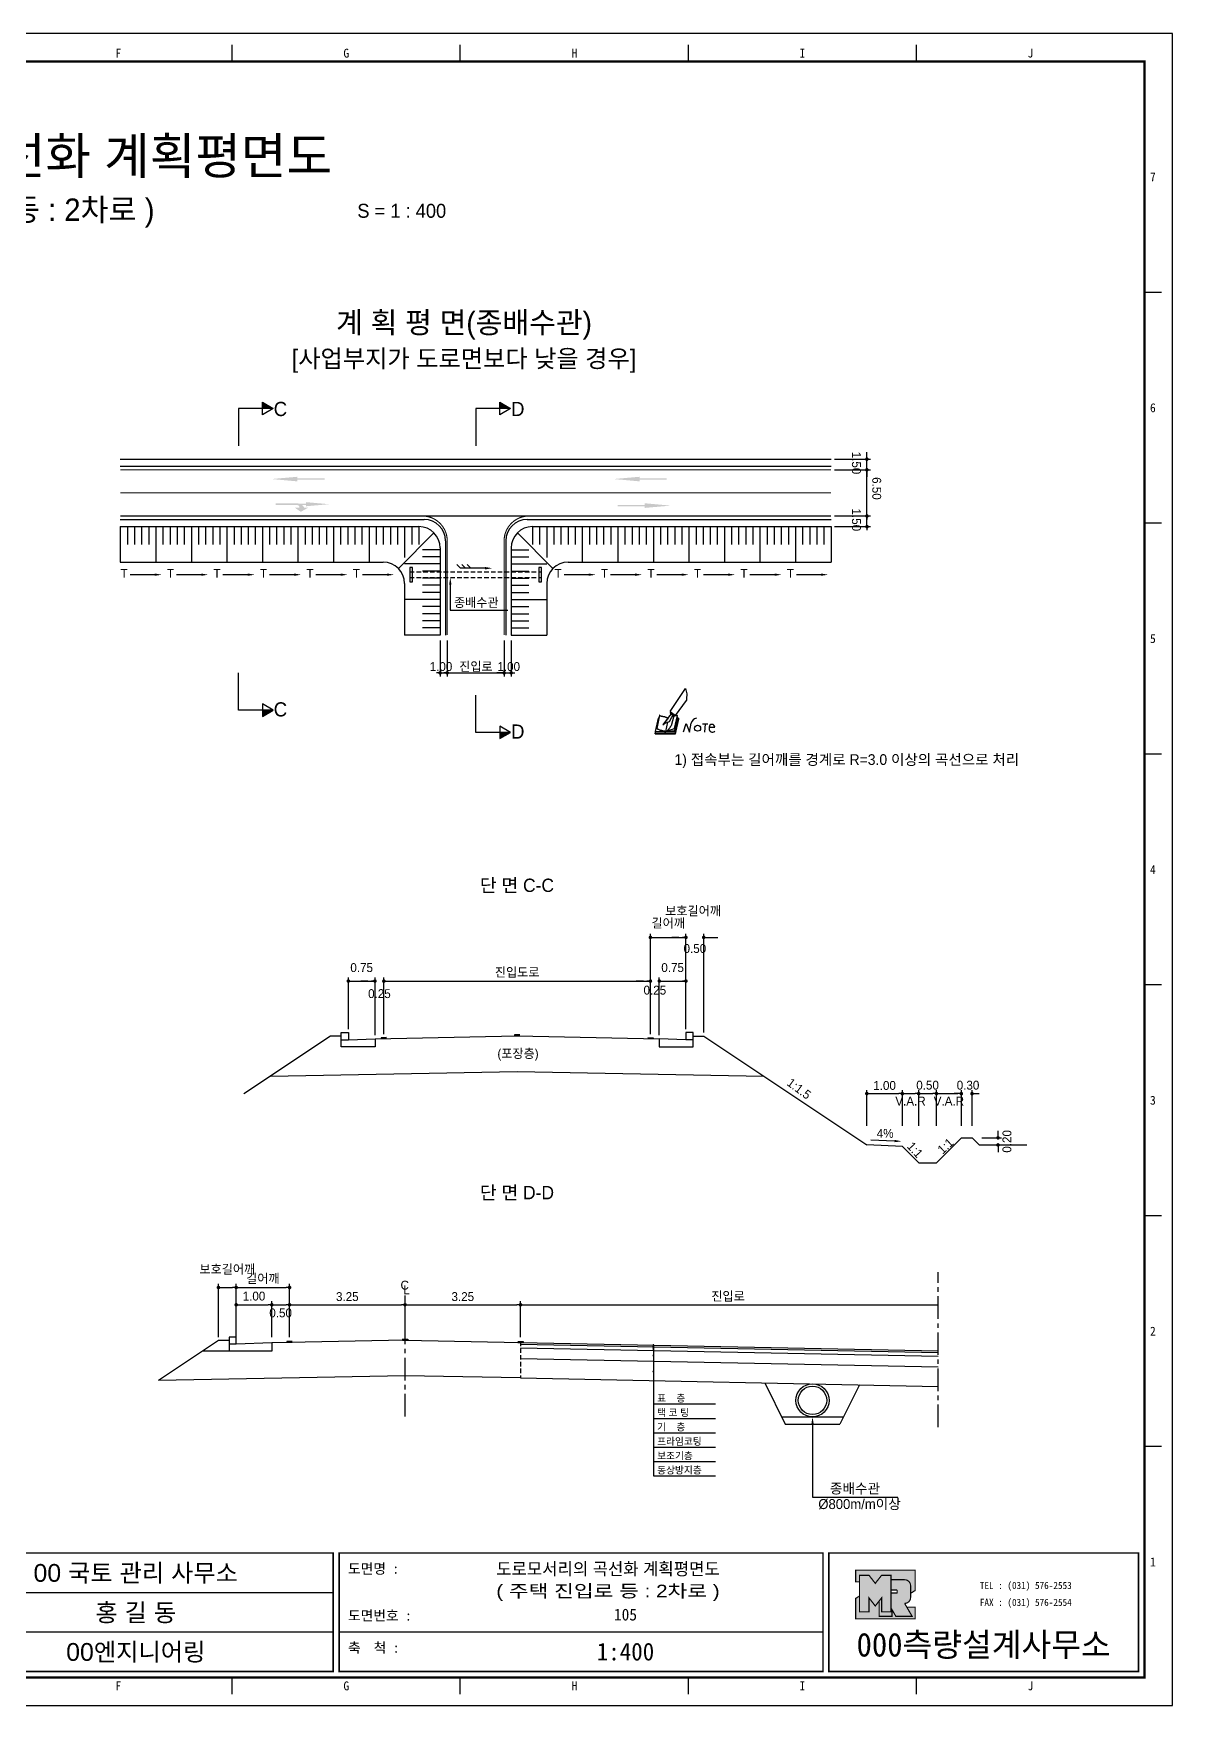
# Model space of a CAD drawing. Header units: millimetres. Extents: x 381 to 713, y 0 to 235.
# Drawn here: x 553.1 to 713.4, y -0.2 to 235.1 of the extents above; entities that cross this region are included whole.
import ezdxf
from ezdxf.enums import TextEntityAlignment as Align

# ---------------------------------------------------------------- set-up
doc = ezdxf.new("R2010")
doc.units = ezdxf.units.MM
doc.linetypes.add('CENTER', pattern=[50.8, 31.75, -6.35, 6.35, -6.35])
doc.linetypes.add('HIDDEN', pattern=[9.525, 6.35, -3.175])
for name, color, linetype in [('CC-GSTR-0004', 4, 'Continuous'), ('CM-LANE-0030', 30, 'Continuous'), ('CZ-DIMT-0002', 7, 'Continuous'), ('CZ-EXST-0002', 1, 'Continuous'), ('CZ-LIN1-0007', 7, 'Continuous'), ('CZ-LIN2-0003', 3, 'Continuous'), ('CZ-LIN3-0005', 5, 'Continuous'), ('CZ-LINE-0001', 7, 'Continuous'), ('CZ-TEXT-BOX0', 7, 'Continuous'), ('TITLE', 7, 'Continuous')]:
    doc.layers.add(name, color=color, linetype=linetype)
doc.styles.add('견고딕', font='arial.ttf')
doc.styles.add('돋움', font='')
doc.styles.add('돋음체', font='')
doc.styles.get('돋움').set_extended_font_data('Dotum')
doc.styles.get('돋음체').set_extended_font_data('DotumChe')

# ---------------------------------------------------------------- blocks, each defined once
blk = doc.blocks.new('note')
for p, q in [((0.85, 3.5), (3.53, 7.57)), ((3.53, 7.57), (3.8, 6.64)), ((3.8, 6.64), (3.69, 5.72)), ((1, 3.1), (0.75, 2.77)), ((0.85, 3.5), (1.8, 2.79)), ((1, 3.4), (0.85, 3.21)), ((0.85, 3.21), (1.52, 2.71)), ((1.8, 2.79), (3.74, 5.46)), ((3.69, 5.72), (3.74, 5.46)), ((-1.24, 2.36), (-1.77, 0)), ((-1.77, 0), (1.77, 0)), ((-1.77, 0), (-1.77, -0.3)), ((-1.53, 0.52), (-1.55, 0.54)), ((-1.01, 2.9), (-1.53, 0.52)), ((-1.48, 0.48), (-1.53, 0.52)), ((-1.43, 0.44), (-1.48, 0.48)), ((-1.38, 0.41), (-1.43, 0.44)), ((-1.33, 0.4), (-1.38, 0.41)), ((-1.27, 0.37), (-1.33, 0.4)), ((-1.22, 0.35), (-1.27, 0.37)), ((-1.13, 2.36), (-1.24, 2.36)), ((-1.17, 0.33), (-1.22, 0.35)), ((-1.12, 0.32), (-1.17, 0.33)), ((-1.02, 0.25), (-1.12, 0.32)), ((-0.97, 0.22), (-1.02, 0.25)), ((-1, 2.9), (-1.01, 2.9)), ((-0.98, 2.85), (-1, 2.9)), ((-0.95, 2.8), (-0.98, 2.85)), ((-0.93, 0.21), (-0.97, 0.22)), ((-0.9, 2.75), (-0.95, 2.8)), ((-0.88, 0.19), (-0.93, 0.21)), ((-0.85, 2.72), (-0.9, 2.75)), ((-0.8, 0.18), (-0.88, 0.19)), ((-0.79, 2.69), (-0.85, 2.72)), ((-0.75, 0.17), (-0.8, 0.18)), ((-0.74, 2.68), (-0.79, 2.69)), ((-0.7, 0.16), (-0.75, 0.17)), ((-0.69, 2.65), (-0.74, 2.68)), ((-0.64, 0.15), (-0.7, 0.16)), ((-0.64, 2.65), (-0.69, 2.65)), ((-0.59, 2.63), (-0.64, 2.65)), ((-0.58, 0.14), (-0.64, 0.15)), ((-0.54, 2.62), (-0.59, 2.63)), ((-0.53, 0.13), (-0.58, 0.14)), ((-0.48, 2.61), (-0.54, 2.62)), ((-0.48, 0.12), (-0.53, 0.13)), ((-0.43, 2.61), (-0.48, 2.61)), ((-0.43, 0.11), (-0.48, 0.12)), ((0.75, 2.77), (-0.46, 1.16)), ((0.37, 2.24), (-0.46, 1.16)), ((-0.46, 1.16), (-0.08, 1.47)), ((-0.38, 2.59), (-0.43, 2.61)), ((-0.38, 0.08), (-0.43, 0.11)), ((-0.33, 2.59), (-0.38, 2.59)), ((-0.29, 0.06), (-0.38, 0.08)), ((-0.27, 2.58), (-0.33, 2.59)), ((-0.23, 0.05), (-0.29, 0.06)), ((-0.22, 2.57), (-0.27, 2.58)), ((-0.16, 0.04), (-0.23, 0.05)), ((-0.17, 2.56), (-0.22, 2.57)), ((-0.12, 2.55), (-0.17, 2.56)), ((-0.11, 0.03), (-0.16, 0.04)), ((-0.07, 2.53), (-0.12, 2.55)), ((-0.04, 0.02), (-0.11, 0.03)), ((-0.08, 1.47), (0.72, 1.75)), ((-0.01, 2.51), (-0.07, 2.53)), ((-0.05, -0.3), (-0.05, 0)), ((0, 0), (-0.04, 0.02)), ((0.04, 2.5), (-0.01, 2.51)), ((0.37, 1.63), (0, 0)), ((0, 0), (1.6, 0.53)), ((0, 0), (1.65, 0.18)), ((0, 0.01), (0.06, 0.04)), ((0, -0.3), (0, 0)), ((0.09, 2.48), (0.04, 2.5)), ((0.05, -0.3), (0.05, 0)), ((0.06, 0.04), (0.11, 0.07)), ((0.14, 2.48), (0.09, 2.48)), ((0.11, 0.07), (0.16, 0.09)), ((0.2, 2.47), (0.14, 2.48)), ((0.16, 0.09), (0.21, 0.12)), ((0.26, 2.43), (0.18, 2.46)), ((0.21, 0.12), (0.27, 0.14)), ((0.34, 2.4), (0.26, 2.43)), ((0.27, 0.14), (0.36, 0.19)), ((0.45, 2.37), (0.34, 2.4)), ((0.36, 0.19), (0.41, 0.22)), ((0.41, 0.22), (0.46, 0.27)), ((0.46, 0.27), (0.51, 0.3)), ((0.51, 0.3), (0.56, 0.34)), ((0.56, 0.34), (0.6, 0.4)), ((0.6, 0.4), (0.64, 0.45)), ((0.64, 0.45), (0.67, 0.51)), ((0.67, 0.51), (0.74, 0.58)), ((0.72, 1.75), (1.16, 2.53)), ((0.74, 0.58), (0.79, 0.63)), ((0.79, 0.63), (0.83, 0.68)), ((0.83, 0.68), (0.86, 0.73)), ((0.86, 0.73), (0.89, 0.79)), ((0.89, 0.84), (0.92, 0.89)), ((0.89, 0.79), (0.89, 0.84)), ((0.92, 0.89), (0.96, 0.95)), ((0.96, 0.95), (1.01, 0.97)), ((1.47, 2.74), (1.01, 0.97)), ((1.16, 2.53), (1.37, 2.82)), ((2.13, 2.84), (1.44, 2.63)), ((1.52, 2.71), (1.66, 2.9)), ((1.6, 0.53), (2.13, 2.84)), ((1.65, 0.18), (2.19, 2.48)), ((1.77, 0), (2.3, 2.36)), ((1.77, -0.3), (2.3, 2.07)), ((1.77, -0.38), (2.3, 1.99)), ((1.77, -0.44), (2.3, 1.93)), ((1.77, 0), (1.77, -0.3)), ((2.19, 2.48), (2.04, 2.47)), ((2.3, 2.36), (2.16, 2.36)), ((2.3, 2.36), (2.3, 2.07)), ((3.21, -0.08), (3.68, 1.4)), ((3.68, 1.4), (4.26, -0.14)), ((4.26, -0.14), (4.56, 1.44)), ((6.55, 1.34), (7.46, 1.34)), ((7.01, 1.34), (6.87, -0.11)), ((7.71, 0.77), (7.71, 0.55)), ((7.71, 0.77), (8.67, 0.77)), ((-1.77, -0.3), (1.77, -0.3)), ((-1.77, -0.43), (-1.77, -0.3)), ((-1.77, -0.37), (1.77, -0.37)), ((-1.77, -0.43), (1.77, -0.43))]:
    blk.add_line(p, q)
for centre, major_axis, start_param, end_param in [((0.4, 2.31), (0.0702, 0.0702), 3.283946, 6.425539), ((5.68, 1.23), (-0.806, 0.806), -0.591174, 0.597824), ((5.66, 0.58), (-0.378, 0.378), 3.926991, 10.210176), ((8.3, 0.49), (0.422, 0.422), 2.265602, 4.634911), ((8.19, 0.77), (-0.342, 0.342), 3.926991, 7.068583)]:
    blk.add_ellipse(centre, major_axis=major_axis, ratio=1, start_param=start_param, end_param=end_param)
blk = doc.blocks.new('_Dot')
at = {"color": 0, "linetype": 'ByBlock', "lineweight": -2}
blk.add_line((-0.5, 0), (-1, 0), dxfattribs=at)
at = {"color": 0, "linetype": 'ByBlock', "const_width": 0.5}
blk.add_lwpolyline([(-0.25, 0, 1), (0.25, 0, 1)], format="xyb", close=True, dxfattribs=at)

msp = doc.modelspace()

# ---------------------------------------------------------------- hatches: boundary and pattern name
at = {"layer": 'CM-LANE-0030'}
msp.add_hatch(color=256, dxfattribs=at).paths.add_polyline_path([(605.79, 51.24), (605.79, 51.37), (605.03, 51.37), (605.04, 51.24)])
at = {"layer": 'CZ-EXST-0002'}
for points in [[(620.81, 94.06), (620.82, 94.19), (621.57, 94.19), (621.56, 94.06)], [(602.06, 93.68), (602.06, 93.8), (602.81, 93.82), (602.81, 93.69)], [(640.31, 93.68), (640.31, 93.8), (639.56, 93.82), (639.56, 93.69)]]:
    msp.add_hatch(color=256, dxfattribs=at).paths.add_polyline_path(points)
at = {"layer": 'CZ-LIN1-0007'}
for points in [[(590.28, 172.72), (590.28, 172.5), (594.11, 172.5), (594.11, 172.29), (590.28, 172.29), (590.28, 172.07), (586.63, 172.4)], [(638.42, 172.72), (638.42, 172.5), (642.24, 172.5), (642.24, 172.29), (638.42, 172.29), (638.42, 172.07), (634.77, 172.4)], [(590.33, 168.97, -0.267976), (591.23, 168.37), (591.79, 168.37), (590.75, 167.79), (589.92, 168.36), (590.53, 168.37, 0.504994), (590.26, 168.73), (587.21, 168.75), (587.21, 168.99)], [(591.46, 169.15), (591.46, 168.95), (588.03, 168.96), (588.03, 168.76), (591.46, 168.76), (591.46, 168.57), (594.73, 168.86)], [(639.15, 168.99), (639.15, 168.77), (635.33, 168.77), (635.33, 168.56), (639.15, 168.56), (639.15, 168.34), (642.8, 168.66)], [(588.79, 50.91), (588.79, 51.04), (589.54, 51.05), (589.54, 50.93)], [(622.04, 50.91), (622.04, 51.04), (621.29, 51.05), (621.29, 50.93)]]:
    msp.add_hatch(color=256, dxfattribs=at).paths.add_polyline_path(points)
at = {"layer": 'CZ-LINE-0001'}
for points in [[(585.35, 183.2), (585.35, 182.32), (586.87, 182.32)], [(618.74, 183.2), (618.74, 182.32), (620.26, 182.32)], [(586.87, 139.88), (585.35, 139.88), (585.35, 139.01)], [(620.26, 136.76), (618.74, 136.76), (618.74, 135.88)]]:
    msp.add_hatch(color=256, dxfattribs=at).paths.add_polyline_path(points)
at = {"layer": 'TITLE', "ltscale": 150}
h = msp.add_hatch(color=8, dxfattribs=at)
edge = h.paths.add_edge_path()
edge.add_line((677.18, 18.87), (668.8, 18.87))
edge.add_line((668.8, 18.87), (668.8, 17.24))
edge.add_line((668.8, 17.24), (669.36, 17.24))
edge.add_line((669.36, 17.24), (669.36, 18.16))
edge.add_line((669.36, 18.16), (670.69, 18.16))
edge.add_line((670.69, 18.16), (671.57, 17.02))
edge.add_line((671.57, 17.02), (672.46, 18.16))
edge.add_line((672.46, 18.16), (673.79, 18.16))
edge.add_line((673.79, 18.16), (673.79, 17.53))
edge.add_line((673.79, 17.53), (675.7, 17.53))
edge.add_arc((675.7, 16.69), 0.839, 0, 90, ccw=False)
edge.add_line((676.54, 16.69), (676.54, 15.62))
edge.add_line((676.54, 15.62), (677.18, 16.02))
edge.add_line((677.18, 16.02), (677.18, 18.87))
h.paths.add_polyline_path([(672.11, 14.53), (671.57, 13.84), (670.69, 14.98), (670.69, 13.01), (669.36, 13.01), (669.36, 15.24), (668.8, 14.9), (668.8, 12.04), (677.18, 12.04), (677.18, 13.68), (676.01, 13.68), (676.76, 12.38), (674.47, 12.38), (673.92, 13.33), (673.92, 12.38), (672.11, 12.38)])
msp.add_hatch(color=5, dxfattribs=at).paths.add_polyline_path([(673.79, 18.16), (672.46, 18.16), (671.57, 17.02), (670.69, 18.16), (669.36, 18.16), (669.36, 13.01), (670.69, 13.01), (670.69, 14.98), (671.57, 13.84), (672.46, 14.98), (672.46, 13.01), (673.79, 13.01)])
h = msp.add_hatch(color=161, dxfattribs=at)
edge = h.paths.add_edge_path()
edge.add_arc((675.7, 16.69), 0.839, 360, 450)
edge.add_line((675.7, 17.53), (673.79, 17.53))
edge.add_line((673.79, 17.53), (673.79, 16.08))
edge.add_line((673.79, 16.08), (674.57, 16.08))
edge.add_arc((674.57, 15.99), 0.0887, 0, 90, ccw=False)
edge.add_line((674.66, 15.99), (674.66, 15.74))
edge.add_arc((674.57, 15.74), 0.0887, 270, 360, ccw=False)
edge.add_line((674.57, 15.66), (673.79, 15.66))
edge.add_line((673.79, 15.66), (673.79, 13.01))
edge.add_line((673.79, 13.01), (672.46, 13.01))
edge.add_line((672.46, 13.01), (672.46, 14.98))
edge.add_line((672.46, 14.98), (672.11, 14.53))
edge.add_line((672.11, 14.53), (672.11, 12.38))
edge.add_line((672.11, 12.38), (673.92, 12.38))
edge.add_line((673.92, 12.38), (673.92, 13.33))
edge.add_line((673.92, 13.33), (674.47, 12.38))
edge.add_line((674.47, 12.38), (676.76, 12.38))
edge.add_line((676.76, 12.38), (675.7, 14.2))
edge.add_arc((675.7, 15.04), 0.839, 270, 360)
edge.add_line((676.54, 15.04), (676.54, 16.69))

# ---------------------------------------------------------------- linework, layer by layer
at = {"color": 0, "linetype": 'ByBlock', "lineweight": -2}
for p, q in [((670.4, 175.45), (670.4, 175.7)), ((670.4, 173.45), (670.4, 173.2)), ((670.4, 166.95), (670.4, 166.7)), ((670.4, 165.45), (670.4, 165.2)), ((610.1, 145.13), (609.85, 145.13)), ((611.1, 145.13), (610.85, 145.13)), ((619.1, 145.13), (618.85, 145.13)), ((620.6, 145.13), (620.85, 145.13)), ((640.19, 107.91), (640.44, 107.91)), ((644.69, 107.91), (644.44, 107.91)), ((644.69, 107.91), (644.44, 107.91)), ((647.69, 107.91), (647.94, 107.91)), ((597.69, 101.76), (597.94, 101.76)), ((600.94, 101.76), (600.69, 101.76)), ((600.94, 101.76), (600.69, 101.76)), ((602.69, 101.76), (602.94, 101.76)), ((602.69, 101.76), (602.94, 101.76)), ((639.69, 101.76), (639.44, 101.76)), ((639.69, 101.76), (639.44, 101.76)), ((641.44, 101.76), (641.69, 101.76)), ((641.44, 101.76), (641.69, 101.76)), ((644.69, 101.76), (644.44, 101.76)), ((621.91, 56.22), (622.16, 56.22))]:
    msp.add_line(p, q, dxfattribs=at)
at = {"color": 0, "linetype": 'ByBlock', "const_width": 0.25}
for points in [[(670.4, 175.32, 1), (670.4, 175.07, 1)], [(670.4, 173.57, 1), (670.4, 173.82, 1)], [(670.4, 167.07, 1), (670.4, 167.32, 1)], [(670.4, 165.57, 1), (670.4, 165.82, 1)], [(610.22, 145.13, 1), (610.47, 145.13, 1)], [(611.22, 145.13, 1), (611.47, 145.13, 1)], [(619.22, 145.13, 1), (619.47, 145.13, 1)], [(620.47, 145.13, 1), (620.22, 145.13, 1)], [(640.06, 107.91, 1), (639.81, 107.91, 1)], [(644.81, 107.91, 1), (645.06, 107.91, 1)], [(644.81, 107.91, 1), (645.06, 107.91, 1)], [(647.56, 107.91, 1), (647.31, 107.91, 1)], [(597.56, 101.76, 1), (597.31, 101.76, 1)], [(601.06, 101.76, 1), (601.31, 101.76, 1)], [(601.06, 101.76, 1), (601.31, 101.76, 1)], [(602.56, 101.76, 1), (602.31, 101.76, 1)], [(602.56, 101.76, 1), (602.31, 101.76, 1)], [(639.81, 101.76, 1), (640.06, 101.76, 1)], [(639.81, 101.76, 1), (640.06, 101.76, 1)], [(641.31, 101.76, 1), (641.06, 101.76, 1)], [(641.31, 101.76, 1), (641.06, 101.76, 1)], [(644.81, 101.76, 1), (645.06, 101.76, 1)], [(621.79, 56.22, 1), (621.54, 56.22, 1)]]:
    msp.add_lwpolyline(points, format="xyb", close=True, dxfattribs=at)
at = {"layer": 'CC-GSTR-0004'}
for p, q in [((565.35, 166.7), (608.1, 166.7)), ((565.35, 165.7), (607.35, 165.7)), ((607.85, 166.7), (607.85, 166.7)), ((622.6, 166.7), (665.35, 166.7)), ((622.85, 166.7), (622.85, 166.7)), ((623.35, 165.7), (665.35, 165.7)), ((610.35, 162.7), (610.35, 150.45)), ((611.1, 163.7), (611.1, 150.45)), ((619.6, 163.7), (619.6, 150.45)), ((620.35, 162.7), (620.35, 150.45))]:
    msp.add_line(p, q, dxfattribs=at)
for points in [[(565.35, 175.2), (665.35, 175.2)], [(565.35, 174.2), (665.35, 174.2)]]:
    msp.add_lwpolyline(points, dxfattribs=at)
for centre, start, end in [((607.35, 162.7), 360, 90), ((608.1, 163.7), 360, 90), ((622.6, 163.7), 90, 180), ((623.35, 162.7), 90, 180)]:
    msp.add_arc(centre, 3, start, end, dxfattribs=at)
at = {"layer": 'CM-LANE-0030'}
for p, q in [((605.03, 51.37), (605.79, 51.37)), ((605.04, 51.24), (605.79, 51.24)), ((605.79, 51.37), (605.79, 51.24))]:
    msp.add_line(p, q, dxfattribs=at)
at = {"layer": 'CM-LANE-0030', "const_width": 0.15}
msp.add_lwpolyline([(565.35, 170.45), (665.35, 170.45)], dxfattribs=at)
at = {"layer": 'CZ-EXST-0002'}
for p, q in [((566.35, 165.7), (566.35, 163.2)), ((567.35, 165.7), (567.35, 163.2)), ((568.35, 165.7), (568.35, 163.2)), ((569.35, 165.7), (569.35, 163.2)), ((570.35, 165.7), (570.35, 160.7)), ((571.35, 165.7), (571.35, 163.2)), ((572.35, 165.7), (572.35, 163.2)), ((573.35, 165.7), (573.35, 163.2)), ((574.35, 165.7), (574.35, 163.2)), ((575.35, 165.7), (575.35, 160.7)), ((576.35, 165.7), (576.35, 163.2)), ((577.35, 165.7), (577.35, 163.2)), ((578.35, 165.7), (578.35, 163.2)), ((579.35, 165.7), (579.35, 163.2)), ((580.35, 165.7), (580.35, 160.7)), ((581.35, 165.7), (581.35, 163.2)), ((582.35, 165.7), (582.35, 163.2)), ((583.35, 165.7), (583.35, 163.2)), ((584.35, 165.7), (584.35, 163.2)), ((585.35, 165.7), (585.35, 160.7)), ((586.35, 165.7), (586.35, 163.2)), ((587.35, 165.7), (587.35, 163.2)), ((588.35, 165.7), (588.35, 163.2)), ((589.35, 165.7), (589.35, 163.2)), ((590.35, 165.7), (590.35, 160.7)), ((591.35, 165.7), (591.35, 163.2)), ((592.35, 165.7), (592.35, 163.2)), ((593.35, 165.7), (593.35, 163.2)), ((594.35, 165.7), (594.35, 163.2)), ((595.35, 165.7), (595.35, 160.7)), ((596.35, 165.7), (596.35, 163.2)), ((597.35, 165.7), (597.35, 163.2)), ((598.35, 165.7), (598.35, 163.2)), ((599.35, 165.7), (599.35, 163.2)), ((600.35, 165.7), (600.35, 160.7)), ((601.35, 165.7), (601.35, 163.2)), ((602.35, 165.7), (602.35, 163.2)), ((603.35, 165.7), (603.35, 163.2)), ((604.35, 165.7), (604.35, 163.2)), ((609.47, 164.82), (604.47, 159.82)), ((605.35, 165.7), (605.35, 161.38)), ((606.35, 165.7), (606.35, 163.2)), ((607.35, 165.7), (607.35, 163.2)), ((621.23, 164.82), (626.23, 159.82)), ((623.35, 165.7), (623.35, 163.2)), ((624.35, 165.7), (624.35, 163.2)), ((625.35, 165.7), (625.35, 161.38)), ((626.35, 165.7), (626.35, 163.2)), ((627.35, 165.7), (627.35, 163.2)), ((628.35, 165.7), (628.35, 163.2)), ((629.35, 165.7), (629.35, 163.2)), ((630.35, 165.7), (630.35, 160.7)), ((631.35, 165.7), (631.35, 163.2)), ((632.35, 165.7), (632.35, 163.2)), ((633.35, 165.7), (633.35, 163.2)), ((634.35, 165.7), (634.35, 163.2)), ((635.35, 165.7), (635.35, 160.7)), ((636.35, 165.7), (636.35, 163.2)), ((637.35, 165.7), (637.35, 163.2)), ((638.35, 165.7), (638.35, 163.2)), ((639.35, 165.7), (639.35, 163.2)), ((640.35, 165.7), (640.35, 160.7)), ((641.35, 165.7), (641.35, 163.2)), ((642.35, 165.7), (642.35, 163.2)), ((643.35, 165.7), (643.35, 163.2)), ((644.35, 165.7), (644.35, 163.2)), ((645.35, 165.7), (645.35, 160.7)), ((646.35, 165.7), (646.35, 163.2)), ((647.35, 165.7), (647.35, 163.2)), ((648.35, 165.7), (648.35, 163.2)), ((649.35, 165.7), (649.35, 163.2)), ((650.35, 165.7), (650.35, 160.7)), ((651.35, 165.7), (651.35, 163.2)), ((652.35, 165.7), (652.35, 163.2)), ((653.35, 165.7), (653.35, 163.2)), ((654.35, 165.7), (654.35, 163.2)), ((655.35, 165.7), (655.35, 160.7)), ((656.35, 165.7), (656.35, 163.2)), ((657.35, 165.7), (657.35, 163.2)), ((658.35, 165.7), (658.35, 163.2)), ((659.35, 165.7), (659.35, 163.2)), ((660.35, 165.7), (660.35, 160.7)), ((661.35, 165.7), (661.35, 163.2)), ((662.35, 165.7), (662.35, 163.2)), ((663.35, 165.7), (663.35, 163.2)), ((664.35, 165.7), (664.35, 163.2)), ((665.35, 165.7), (665.35, 160.7)), ((610.35, 162.45), (607.85, 162.45)), ((620.35, 162.45), (622.85, 162.45)), ((610.35, 160.45), (605.35, 160.45)), ((610.35, 161.45), (607.85, 161.45)), ((620.35, 161.45), (622.85, 161.45)), ((620.35, 160.45), (625.35, 160.45)), ((628.35, 160.7), (665.35, 160.7)), ((605.35, 157.7), (605.35, 150.45)), ((610.35, 159.45), (607.85, 159.45)), ((610.35, 158.45), (607.85, 158.45)), ((620.35, 159.45), (622.85, 159.45)), ((620.35, 158.45), (622.85, 158.45)), ((625.35, 157.7), (625.35, 150.45)), ((610.35, 155.45), (605.35, 155.45)), ((610.35, 157.45), (607.85, 157.45)), ((610.35, 156.45), (607.85, 156.45)), ((620.35, 157.45), (622.85, 157.45)), ((620.35, 156.45), (622.85, 156.45)), ((620.35, 155.45), (625.35, 155.45)), ((610.35, 154.45), (607.85, 154.45)), ((610.35, 153.45), (607.85, 153.45)), ((620.35, 154.45), (622.85, 154.45)), ((620.35, 153.45), (622.85, 153.45)), ((610.35, 152.45), (607.85, 152.45)), ((610.35, 151.45), (607.85, 151.45)), ((620.35, 152.45), (622.85, 152.45)), ((620.35, 151.45), (622.85, 151.45)), ((610.35, 150.45), (605.35, 150.45)), ((620.35, 150.45), (625.35, 150.45)), ((620.82, 94.19), (620.81, 94.06)), ((621.57, 94.19), (620.82, 94.19)), ((594.94, 94.01), (582.74, 85.88)), ((596.44, 94.01), (594.94, 94.01)), ((602.81, 93.82), (602.06, 93.8)), ((602.06, 93.8), (602.06, 93.68)), ((602.81, 93.69), (602.06, 93.68)), ((621.56, 94.06), (620.81, 94.06)), ((639.56, 93.82), (640.31, 93.8)), ((639.56, 93.69), (640.31, 93.68)), ((640.31, 93.8), (640.31, 93.68)), ((645.94, 94.01), (647.44, 94.01)), ((647.44, 94.01), (655.91, 88.37)), ((579.16, 51.17), (570.73, 45.55)), ((580.66, 49.67), (576.91, 49.67)), ((580.66, 51.17), (579.16, 51.17)), ((581.66, 51.67), (580.66, 51.67)), ((580.66, 51.67), (580.66, 49.67)), ((581.66, 50.67), (580.66, 50.67)), ((586.66, 49.67), (580.66, 49.67)), ((581.66, 50.67), (581.66, 51.67)), ((586.66, 50.87), (581.66, 50.67)), ((605.41, 51.24), (586.66, 50.87)), ((586.66, 50.87), (586.66, 49.67)), ((605.41, 51.24), (621.66, 50.92)), ((605.41, 46.24), (570.73, 45.55)), ((621.66, 45.92), (605.41, 46.24))]:
    msp.add_line(p, q, dxfattribs=at)
for points in [[(565.35, 160.7), (602.35, 160.7)], [(596.44, 93.51), (597.44, 93.51), (601.19, 93.66), (601.19, 92.51), (596.44, 92.51), (596.44, 94.51), (597.44, 94.51), (597.44, 93.51)], [(645.94, 93.51), (644.94, 93.51), (641.19, 93.66), (641.19, 92.51), (645.94, 92.51), (645.94, 94.51), (644.94, 94.51), (644.94, 93.51)], [(601.19, 93.66), (621.19, 94.06), (641.19, 93.66)], [(586.47, 88.37), (621.19, 89.06), (655.91, 88.37)]]:
    msp.add_lwpolyline(points, dxfattribs=at)
for centre, start, end in [((602.35, 157.7), 360, 90), ((628.35, 157.7), 90, 180)]:
    msp.add_arc(centre, 3, start, end, dxfattribs=at)
at = {"layer": 'CZ-LIN1-0007'}
for p, q in [((589.54, 51.05), (588.79, 51.04)), ((588.79, 51.04), (588.79, 50.91)), ((589.54, 50.93), (588.79, 50.91)), ((621.29, 51.05), (622.04, 51.04)), ((621.29, 50.93), (622.04, 50.91)), ((622.04, 51.04), (622.04, 50.91))]:
    msp.add_line(p, q, dxfattribs=at)
at = {"layer": 'CZ-LIN1-0007', "const_width": 0.15}
msp.add_lwpolyline([(565.35, 173.7), (665.35, 173.7)], dxfattribs=at)
for points in [[(565.35, 167.2), (607.85, 167.2, -0.414214), (611.35, 163.7), (611.35, 150.45)], [(619.35, 150.45), (619.35, 163.7, -0.414214), (622.85, 167.2), (665.35, 167.2)]]:
    msp.add_lwpolyline(points, format="xyb", dxfattribs=at)
at = {"layer": 'CZ-LIN1-0007', "linetype": 'HIDDEN', "ltscale": 0.5, "const_width": 0.15}
msp.add_lwpolyline([(607.85, 167.2), (622.85, 167.2)], dxfattribs=at)
at = {"layer": 'CZ-LIN2-0003'}
for p, q in [((655.91, 88.37), (670.38, 78.71)), ((675.38, 78.51), (670.38, 78.71)), ((677.68, 76.21), (675.38, 78.51)), ((683.68, 79.71), (680.18, 76.21)), ((683.68, 79.71), (685.18, 79.71)), ((686.18, 78.71), (685.18, 79.71)), ((686.18, 78.71), (692.9, 78.71)), ((677.68, 76.21), (680.18, 76.21)), ((621.66, 50.92), (680.41, 49.74)), ((621.66, 50.67), (680.41, 49.49)), ((621.66, 50.17), (680.41, 48.99)), ((621.66, 48.67), (680.41, 47.49)), ((621.66, 45.92), (680.41, 44.74))]:
    msp.add_line(p, q, dxfattribs=at)
at = {"layer": 'CZ-LIN3-0005'}
for p, q in [((613.21, 159.85), (612.68, 160.38)), ((613.94, 159.85), (613.41, 160.38)), ((614.67, 159.85), (614.14, 160.38)), ((656.02, 45.23), (658.91, 39.44)), ((669.34, 44.96), (666.57, 39.44)), ((658.41, 40.44), (667.07, 40.44)), ((658.91, 39.44), (666.57, 39.44))]:
    msp.add_line(p, q, dxfattribs=at)
at = {"layer": 'CZ-LIN3-0005', "linetype": 'HIDDEN', "ltscale": 0.1}
for p, q in [((606.08, 159.34), (624.62, 159.34)), ((606.08, 158.54), (624.62, 158.54))]:
    msp.add_line(p, q, dxfattribs=at)
at = {"layer": 'CZ-LIN3-0005'}
for points in [[(606.08, 159.94), (606.08, 157.94), (606.48, 157.94), (606.48, 159.94)], [(624.22, 159.94), (624.22, 157.94), (624.62, 157.94), (624.62, 159.94)]]:
    msp.add_lwpolyline(points, close=True, dxfattribs=at)
msp.add_lwpolyline([(616.68, 159.85), (613.21, 159.85)], dxfattribs=at)
for radius in [2.33, 2]:
    msp.add_circle((662.74, 42.77), radius, dxfattribs=at)
msp.add_solid([(616.68, 160.02), (617.68, 159.85), (616.68, 159.68)], dxfattribs=at)
at = {"layer": 'CZ-LINE-0001'}
for p, q in [((586.87, 182.32), (581.96, 182.32)), ((581.96, 182.32), (581.96, 177.09)), ((585.35, 181.44), (585.35, 183.2)), ((585.35, 183.2), (586.87, 182.32)), ((586.87, 182.32), (585.35, 181.44)), ((620.26, 182.32), (615.35, 182.32)), ((615.35, 182.32), (615.35, 177.09)), ((618.74, 181.44), (618.74, 183.2)), ((618.74, 183.2), (620.26, 182.32)), ((620.26, 182.32), (618.74, 181.44)), ((665.85, 175.2), (670.9, 175.2)), ((670.4, 165.7), (670.4, 176.2)), ((665.85, 173.7), (670.9, 173.7)), ((670.4, 173.2), (670.4, 172.7)), ((665.85, 167.2), (670.9, 167.2)), ((565.35, 165.7), (565.35, 160.7)), ((665.85, 165.7), (670.9, 165.7)), ((610.35, 149.68), (610.35, 144.63)), ((611.35, 149.68), (611.35, 144.63)), ((619.35, 149.68), (619.35, 144.63)), ((620.35, 149.68), (620.35, 144.63)), ((581.96, 139.88), (581.96, 145.12)), ((610.35, 145.13), (620.35, 145.13)), ((618.85, 145.13), (618.35, 145.13)), ((615.35, 136.76), (615.35, 141.99)), ((586.87, 139.88), (581.96, 139.88)), ((586.87, 139.88), (585.35, 140.76)), ((585.35, 140.76), (585.35, 139.01)), ((585.35, 139.01), (586.87, 139.88)), ((620.26, 136.76), (615.35, 136.76)), ((620.26, 136.76), (618.74, 137.64)), ((618.74, 137.64), (618.74, 135.88)), ((618.74, 135.88), (620.26, 136.76)), ((639.94, 102.26), (639.94, 108.41)), ((644.94, 102.26), (644.94, 108.41)), ((644.94, 102.26), (644.94, 108.41)), ((647.44, 94.51), (647.44, 108.41)), ((639.94, 107.91), (644.94, 107.91)), ((643.94, 107.91), (642.94, 107.91)), ((647.44, 107.91), (649.44, 107.91)), ((597.44, 95.01), (597.44, 102.26)), ((597.44, 101.76), (601.19, 101.76)), ((600.19, 101.76), (599.19, 101.76)), ((601.19, 94.16), (601.19, 102.26)), ((601.19, 94.16), (601.19, 102.26)), ((602.44, 94.31), (602.44, 102.26)), ((602.44, 94.31), (602.44, 102.26)), ((602.44, 101.76), (604.44, 101.76)), ((603.44, 101.76), (639.94, 101.76)), ((638.94, 101.76), (637.94, 101.76)), ((639.94, 94.31), (639.94, 102.26)), ((639.94, 94.31), (639.94, 102.26)), ((641.19, 94.16), (641.19, 102.26)), ((641.19, 94.16), (641.19, 102.26)), ((641.19, 101.76), (643.19, 101.76)), ((642.19, 101.76), (644.94, 101.76)), ((644.94, 95.01), (644.94, 102.26)), ((670.38, 81.38), (670.38, 86.43)), ((670.88, 85.93), (674.88, 85.93)), ((675.38, 81.38), (675.38, 86.43)), ((675.38, 81.38), (675.38, 86.43)), ((675.88, 85.93), (677.18, 85.93)), ((677.68, 81.38), (677.68, 86.43)), ((677.68, 81.38), (677.68, 86.43)), ((678.18, 85.93), (679.68, 85.93)), ((680.18, 81.38), (680.18, 86.43)), ((680.18, 81.38), (680.18, 86.43)), ((680.68, 85.93), (683.18, 85.93)), ((683.18, 85.93), (682.68, 85.93)), ((683.68, 81.38), (683.68, 86.43)), ((683.68, 81.38), (683.68, 86.43)), ((685.18, 81.38), (685.18, 86.43)), ((685.68, 85.93), (686.18, 85.93)), ((688.84, 80.21), (688.84, 80.71)), ((674.28, 79.26), (670.93, 79.39)), ((686.54, 79.71), (689.34, 79.71)), ((686.54, 78.71), (689.34, 78.71)), ((688.84, 78.21), (688.84, 77.71)), ((579.16, 51.67), (579.16, 59.15)), ((581.66, 56.72), (581.66, 59.15)), ((581.66, 56.72), (581.66, 59.15)), ((589.17, 56.72), (589.17, 59.15)), ((579.66, 58.65), (581.16, 58.65)), ((581.66, 51.67), (581.66, 56.72)), ((582.16, 58.65), (588.67, 58.65)), ((586.66, 51.67), (586.66, 56.72)), ((586.66, 51.67), (586.66, 56.72)), ((589.17, 51.67), (589.17, 56.72)), ((589.17, 51.67), (589.17, 56.72)), ((605.41, 51.67), (605.41, 56.72)), ((605.41, 51.67), (605.41, 56.72)), ((621.66, 51.67), (621.66, 56.72)), ((621.66, 51.67), (621.66, 56.72)), ((582.16, 56.22), (586.16, 56.22)), ((587.16, 56.22), (588.67, 56.22)), ((589.67, 56.22), (604.91, 56.22)), ((605.91, 56.22), (621.16, 56.22)), ((622.16, 56.22), (680.41, 56.22)), ((640.36, 50.6), (640.36, 32.14)), ((640.36, 42.26), (649.11, 42.26)), ((640.36, 40.24), (649.11, 40.24)), ((640.36, 38.21), (649.11, 38.21)), ((640.36, 36.19), (649.11, 36.19)), ((640.36, 34.16), (649.11, 34.16)), ((640.36, 32.14), (649.11, 32.14))]:
    msp.add_line(p, q, dxfattribs=at)
at = {"layer": 'CZ-LINE-0001', "linetype": 'CENTER', "ltscale": 0.1}
for p, q in [((680.41, 39), (680.41, 60.82)), ((605.41, 40.5), (605.41, 57.51))]:
    msp.add_line(p, q, dxfattribs=at)
at = {"layer": 'CZ-LINE-0001', "linetype": 'HIDDEN', "ltscale": 0.1}
msp.add_line((621.66, 51.04), (621.66, 45.92), dxfattribs=at)
at = {"layer": 'CZ-LINE-0001', "color": 5}
for points in [[(570.19, 158.94), (566.73, 158.94)], [(576.73, 158.94), (573.26, 158.94)], [(583.27, 158.94), (579.8, 158.94)], [(589.8, 158.94), (586.34, 158.94)], [(596.34, 158.94), (592.88, 158.94)], [(602.88, 158.94), (599.41, 158.94)], [(631.25, 158.94), (627.79, 158.94)], [(637.79, 158.94), (634.32, 158.94)], [(644.32, 158.94), (640.86, 158.94)], [(650.86, 158.94), (647.4, 158.94)], [(657.4, 158.94), (653.94, 158.94)], [(663.94, 158.94), (660.47, 158.94)]]:
    msp.add_lwpolyline(points, dxfattribs=at)
at = {"layer": 'CZ-LINE-0001'}
msp.add_lwpolyline([(611.78, 157.54), (611.78, 153.93), (619.89, 153.93)], dxfattribs=at)
at = {"layer": 'CZ-LINE-0001', "extrusion": (0, 0, -1)}
msp.add_lwpolyline([(-662.74, 39.44), (-662.74, 29.16), (-674.74, 29.16)], dxfattribs=at)
at = {"layer": 'CZ-LINE-0001', "linetype": 'ByBlock'}
for centre, start, end in [((640.36, 50.54), 0, 180), ((640.36, 50.54), 0, 180), ((640.36, 50.54), 180, 0), ((640.36, 50.54), 180, 0), ((640.36, 50.34), 0, 180), ((640.36, 50.34), 0, 180), ((640.36, 50.34), 180, 0), ((640.36, 50.34), 180, 0), ((640.36, 50.11), 0, 180), ((640.36, 50.11), 0, 180), ((640.36, 50.11), 180, 0), ((640.36, 50.11), 180, 0), ((640.36, 49.85), 0, 180), ((640.36, 49.85), 0, 180), ((640.36, 49.85), 180, 0), ((640.36, 49.85), 180, 0), ((640.36, 49.06), 0, 180), ((640.36, 49.06), 0, 180), ((640.36, 49.06), 180, 0), ((640.36, 49.06), 180, 0), ((640.36, 46.82), 0, 180), ((640.36, 46.82), 0, 180), ((640.36, 46.82), 180, 0), ((640.36, 46.82), 180, 0)]:
    msp.add_arc(centre, 0.0625, start, end, dxfattribs=at)
at = {"layer": 'CZ-LINE-0001', "color": 5}
for points in [[(570.19, 159.11), (571.19, 158.94), (570.19, 158.78)], [(576.73, 159.11), (577.73, 158.94), (576.73, 158.78)], [(583.27, 159.11), (584.27, 158.94), (583.27, 158.78)], [(589.8, 159.11), (590.8, 158.94), (589.8, 158.78)], [(596.34, 159.11), (597.34, 158.94), (596.34, 158.78)], [(602.88, 159.11), (603.88, 158.94), (602.88, 158.78)], [(631.25, 159.11), (632.25, 158.94), (631.25, 158.78)], [(637.79, 159.11), (638.79, 158.94), (637.79, 158.78)], [(644.32, 159.11), (645.32, 158.94), (644.32, 158.78)], [(650.86, 159.11), (651.86, 158.94), (650.86, 158.78)], [(657.4, 159.11), (658.4, 158.94), (657.4, 158.78)], [(663.94, 159.11), (664.94, 158.94), (663.94, 158.78)]]:
    msp.add_solid(points, dxfattribs=at)
at = {"layer": 'CZ-LINE-0001'}
for points in [[(611.61, 157.54), (611.78, 158.54), (611.95, 157.54)], [(674.29, 79.42), (675.28, 79.22), (674.28, 79.09)]]:
    msp.add_solid(points, dxfattribs=at)
at = {"layer": 'CZ-LINE-0001', "extrusion": (0, 0, -1)}
msp.add_solid([(-662.91, 39.44), (-662.74, 40.44), (-662.58, 39.44)], dxfattribs=at)
at = {"layer": 'TITLE', "color": 7, "linetype": 'Continuous'}
for p, q in [((581.11, 231.13), (581.11, 233.51)), ((613.19, 231.13), (613.19, 233.51)), ((645.28, 231.13), (645.28, 233.51)), ((677.36, 231.13), (677.36, 233.51)), ((711.82, 198.66), (709.44, 198.66)), ((711.82, 166.18), (709.44, 166.18)), ((711.82, 133.7), (709.44, 133.7)), ((711.82, 101.22), (709.44, 101.22)), ((711.82, 68.74), (709.44, 68.74)), ((711.82, 36.26), (709.44, 36.26)), ((581.11, 1.41), (581.11, 3.79)), ((613.19, 1.41), (613.19, 3.79)), ((645.28, 1.41), (645.28, 3.79)), ((677.36, 1.41), (677.36, 3.79))]:
    msp.add_line(p, q, dxfattribs=at)
at = {"layer": 'TITLE', "ltscale": 150}
for p, q in [((527.25, 15.74), (595.31, 15.74)), ((527.25, 10.18), (595.31, 10.18)), ((596.14, 10.18), (664.21, 10.18))]:
    msp.add_line(p, q, dxfattribs=at)
at = {"layer": 'TITLE'}
msp.add_line((709.53, 3.79), (388.22, 3.79), dxfattribs=at)
msp.add_lwpolyline([(380.7, -0.17), (713.4, -0.17), (713.4, 235.09), (380.7, 235.09)], close=True, dxfattribs=at)
at = {"layer": 'TITLE', "linetype": 'Continuous', "const_width": 0.317}
msp.add_lwpolyline([(388.62, 3.79), (388.62, 231.13), (709.44, 231.13), (709.44, 3.79)], close=True, dxfattribs=at)
at = {"layer": 'TITLE', "ltscale": 150}
for points, const_width in [([(595.31, 4.62), (527.25, 4.62), (527.25, 21.3), (595.31, 21.3)], 0.208), ([(596.14, 21.3), (664.21, 21.3), (664.21, 4.62), (596.14, 4.62)], 0.208), ([(708.61, 21.3), (708.61, 4.62), (665.04, 4.62), (665.04, 21.3), (708.61, 21.3)], 0.208), ([(673.79, 18.16), (672.46, 18.16), (671.57, 17.02), (670.69, 18.16), (669.36, 18.16), (669.36, 13.01), (670.69, 13.01), (670.69, 14.98), (671.57, 13.84), (672.46, 14.98), (672.46, 13.01), (673.79, 13.01)], 0.167), ([(672.11, 14.53), (671.57, 13.84), (670.69, 14.98), (670.69, 13.01), (669.36, 13.01), (669.36, 15.24), (668.8, 14.9), (668.8, 12.04), (677.18, 12.04), (677.18, 13.68), (676.01, 13.68), (676.76, 12.38), (674.47, 12.38), (673.92, 13.33), (673.92, 12.38), (672.11, 12.38)], 0.167)]:
    msp.add_lwpolyline(points, close=True, dxfattribs=dict(at, const_width=const_width))
at = {"layer": 'TITLE', "ltscale": 150, "const_width": 0.167}
for points in [[(677.18, 18.87), (668.8, 18.87), (668.8, 17.24), (669.36, 17.24), (669.36, 18.16), (670.69, 18.16), (671.57, 17.02), (672.46, 18.16), (673.79, 18.16), (673.79, 17.53), (675.7, 17.53, -0.414214), (676.54, 16.69), (676.54, 15.62), (677.18, 16.02)], [(676.54, 16.69, 0.414214), (675.7, 17.53), (673.79, 17.53), (673.79, 16.08), (674.57, 16.08, -0.414214), (674.66, 15.99), (674.66, 15.74, -0.414214), (674.57, 15.66), (673.79, 15.66), (673.79, 13.01), (672.46, 13.01), (672.46, 14.98), (672.11, 14.53), (672.11, 12.38), (673.92, 12.38), (673.92, 13.33), (674.47, 12.38), (676.76, 12.38), (675.7, 14.2, 0.414214), (676.54, 15.04)]]:
    msp.add_lwpolyline(points, format="xyb", close=True, dxfattribs=at)

# ---------------------------------------------------------------- block references
at = {"layer": 'CZ-LINE-0001', "xscale": 0.5, "yscale": 0.5, "zscale": 0.5}
for p, rotation in [((670.38, 85.93), 180), ((675.38, 85.93), 180), ((677.68, 85.93), 180), ((680.18, 85.93), 180), ((685.18, 85.93), 180), ((688.84, 79.71), 270), ((688.84, 78.71), 90), ((579.16, 58.65), 180), ((581.66, 58.65), 180), ((581.66, 56.22), 180), ((586.66, 56.22), 180), ((589.17, 56.22), 180), ((605.41, 56.22), 180)]:
    msp.add_blockref('_Dot', p, dxfattribs=dict(at, rotation=rotation))
for p in [(675.38, 85.93), (677.68, 85.93), (680.18, 85.93), (683.68, 85.93), (683.68, 85.93), (581.66, 58.65), (589.17, 58.65), (586.66, 56.22), (589.17, 56.22), (605.41, 56.22), (621.66, 56.22)]:
    msp.add_blockref('_Dot', p, dxfattribs=at)
at = {"layer": 'CZ-TEXT-BOX0', "xscale": 0.8000000000001819, "yscale": 0.7999999999999545, "zscale": 0.8}
msp.add_blockref('note', (642.04, 136.88), dxfattribs=at)

# ---------------------------------------------------------------- texts
at = {"layer": 'CZ-DIMT-0002', "style": '돋움'}
for s, height, p in [('C', 2, (587.88, 182.26)), ('D', 2, (621.27, 182.26)), ('종배수관', 1.25, (615.44, 155.02)), ('C', 2, (587.88, 139.99)), ('D', 2, (621.27, 136.87)), ('C', 1.25, (605.37, 58.98)), ('L', 1.25, (605.64, 58.32)), ('종배수관', 1.406, (668.72, 30.37)), ('Ø800m/m이상', 1.406, (669.36, 28.18))]:
    msp.add_text(s, height=height, dxfattribs=at).set_placement(p, align=Align.MIDDLE_CENTER)
for s, p in [('1.50', (668.29, 176.25)), ('6.50', (671.15, 172.67)), ('1.50', (668.29, 168.25))]:
    msp.add_text(s, height=1.25, rotation=270, dxfattribs=at).set_placement(p)
at = {"layer": 'CZ-DIMT-0002', "color": 5, "style": '돋움'}
for p in [(565.39, 158.51), (571.92, 158.51), (578.46, 158.51), (585, 158.51), (591.54, 158.51), (598.07, 158.51), (626.45, 158.51), (632.98, 158.51), (639.52, 158.51), (646.06, 158.51), (652.6, 158.51), (659.13, 158.51)]:
    msp.add_text('T', height=1.25, dxfattribs=at).set_placement(p)
at = {"layer": 'CZ-DIMT-0002', "style": '돋움'}
for s, height, p in [('1.00', 1.25, (608.88, 145.39)), ('진입로', 1.25, (613.03, 145.39)), ('1.00', 1.25, (618.41, 145.39)), ('(포장층)', 1.25, (618.41, 90.94)), ('표    층', 1, (640.88, 42.57)), ('택 코 팅', 1, (640.88, 40.55)), ('기    층', 1, (640.88, 38.52)), ('프라임코팅', 1, (640.88, 36.5)), ('보조기층', 1, (640.88, 34.47)), ('동상방지층', 1, (640.88, 32.45))]:
    msp.add_text(s, height=height, dxfattribs=at).set_placement(p)
msp.add_text('1) 접속부는 길어깨를 경계로 R=3.0 이상의 곡선으로 처리', height=1.5, dxfattribs=at).set_placement((643.32, 132.93), align=Align.MIDDLE_LEFT)
at = {"layer": 'CZ-DIMT-0002', "char_height": 1.25, "attachment_point": 5, "style": '돋움'}
for s, insert in [('\\A1;길어깨', (642.44, 109.85)), ('보호길어깨', (645.94, 111.56)), ('\\A1;0.50', (646.19, 106.34)), ('\\A1;0.75', (599.31, 103.65)), ('\\A1;진입도로', (621.19, 102.94)), ('\\A1;0.75', (643.06, 103.65)), ('\\A1;0.25', (601.81, 99.99)), ('\\A1;0.25', (640.56, 100.48)), ('4%', (672.96, 80.33)), ('진입로', (650.86, 57.36))]:
    msp.add_mtext(s, dxfattribs=dict(at, insert=insert))
for s, insert, rotation in [('1:1.5', (660.85, 86.62), 323.7494), ('1:1', (677.17, 78.02), 312.5727), ('1:1', (681.45, 78.56), 42.5727)]:
    msp.add_mtext(s, dxfattribs=dict(at, insert=insert, rotation=rotation))
at = {"layer": 'CZ-LINE-0001', "char_height": 1.25, "attachment_point": 5, "style": '돋움'}
for s, insert in [('\\A1;1.00', (672.88, 87.07)), ('\\A1;0.50', (678.93, 87.11)), ('\\A1;0.30', (684.62, 87.11)), ('\\A1;V.A.R', (676.53, 84.88)), ('\\A1;V.A.R', (681.93, 84.88)), ('\\A1;보호길어깨', (580.41, 61.15)), ('\\A1;길어깨', (585.41, 59.84)), ('\\A1;1.00', (584.16, 57.43)), ('\\A1;3.25', (597.29, 57.36)), ('\\A1;3.25', (613.54, 57.36)), ('\\A1;0.50', (587.91, 55.07))]:
    msp.add_mtext(s, dxfattribs=dict(at, insert=insert))
at = {"layer": 'CZ-LINE-0001', "insert": (690.1, 79.21), "char_height": 1.25, "attachment_point": 5, "rotation": 90, "style": '돋움'}
msp.add_mtext('\\A1;0.20', dxfattribs=at)
at = {"layer": 'CZ-TEXT-BOX0', "style": '돋움'}
for s, height, p in [('계 획 평 면(종배수관)', 3, (613.71, 194.42)), ('[사업부지가 도로면보다 낮을 경우]', 2.5, (613.71, 189.35)), ('단 면 C-C', 1.875, (621.16, 115.24)), ('단 면 D-D', 1.875, (621.16, 72))]:
    msp.add_text(s, height=height, dxfattribs=at).set_placement(p, align=Align.MIDDLE_CENTER)
at = {"layer": 'TITLE', "color": 3, "linetype": 'Continuous', "style": '돋음체'}
for s, p in [('F', (565.07, 232.32)), ('G', (597.15, 232.32)), ('H', (629.24, 232.32)), ('I', (661.32, 232.32)), ('J', (693.4, 232.32)), ('7', (710.63, 214.9)), ('6', (710.63, 182.42)), ('5', (710.63, 149.94)), ('4', (710.63, 117.46)), ('3', (710.63, 84.99)), ('2', (710.63, 52.51)), ('1', (710.63, 20.03)), ('F', (565.07, 2.6)), ('G', (597.15, 2.6)), ('H', (629.24, 2.6)), ('I', (661.32, 2.6)), ('J', (693.4, 2.6))]:
    msp.add_text(s, height=1.25, dxfattribs=at).set_placement(p, align=Align.MIDDLE)
at = {"layer": 'TITLE', "style": '돋움'}
for s, height, p in [('도로모서리의 곡선화 계획평면도', 5.108, (548.41, 217.87)), ('( 주택진입로 등 : 2차로 )', 3.1434, (548.45, 210.3))]:
    msp.add_text(s, height=height, dxfattribs=at).set_placement(p, align=Align.MIDDLE_CENTER)
msp.add_text('S = 1 : 400', height=1.9646, dxfattribs=at).set_placement((598.7, 210.14), align=Align.MIDDLE_LEFT)
at = {"layer": 'TITLE', "color": 7, "linetype": 'Continuous', "style": '견고딕'}
for s, height, p in [('00 국토 관리 사무소', 2.5015, (567.53, 18.52)), ('홍 길 동', 2.501, (567.53, 12.96)), ('00엔지니어링', 2.501, (567.53, 7.4))]:
    msp.add_text(s, height=height, dxfattribs=at).set_placement(p, align=Align.MIDDLE)
at = {"layer": 'TITLE', "style": '돋음체'}
for s, p in [('도면명 :', (597.39, 18.38)), ('도면번호 :', (597.39, 11.78)), ('축  척 :', (597.39, 7.26))]:
    msp.add_text(s, height=1.418, dxfattribs=at).set_placement(p)
at = {"layer": 'TITLE', "style": '돋움'}
for s, width, p, p2 in [('도로모서리의 곡선화 계획평면도', 0.872318, (618.25, 18.18), (649.68, 18.18)), ('( 주택 진입로 등 : 2차로 )', 1.095778, (618.25, 15.07), (649.68, 15.07))]:
    msp.add_text(s, height=1.7682, dxfattribs=dict(at, width=width)).set_placement(p, p2, align=Align.FIT)
at = {"layer": 'TITLE', "color": 180, "style": '돋음체'}
for s, p in [('TEL : (031) 576-2553', (686.28, 16.23)), ('FAX : (031) 576-2554', (686.28, 13.85))]:
    msp.add_text(s, height=1.0006, dxfattribs=at).set_placement(p)
at = {"layer": 'TITLE', "linetype": 'Continuous', "style": '돋음체'}
for s, height, p in [('105', 1.668, (636.43, 12.62)), ('1:400', 2.501, (636.43, 7.4))]:
    msp.add_text(s, height=height, dxfattribs=at).set_placement(p, align=Align.MIDDLE)
at = {"layer": 'TITLE', "color": 180, "style": '돋음체'}
msp.add_text('000측량설계사무소', height=3.335, dxfattribs=at).set_placement((686.82, 6.73), align=Align.CENTER)

doc.saveas('drawing.dxf')
